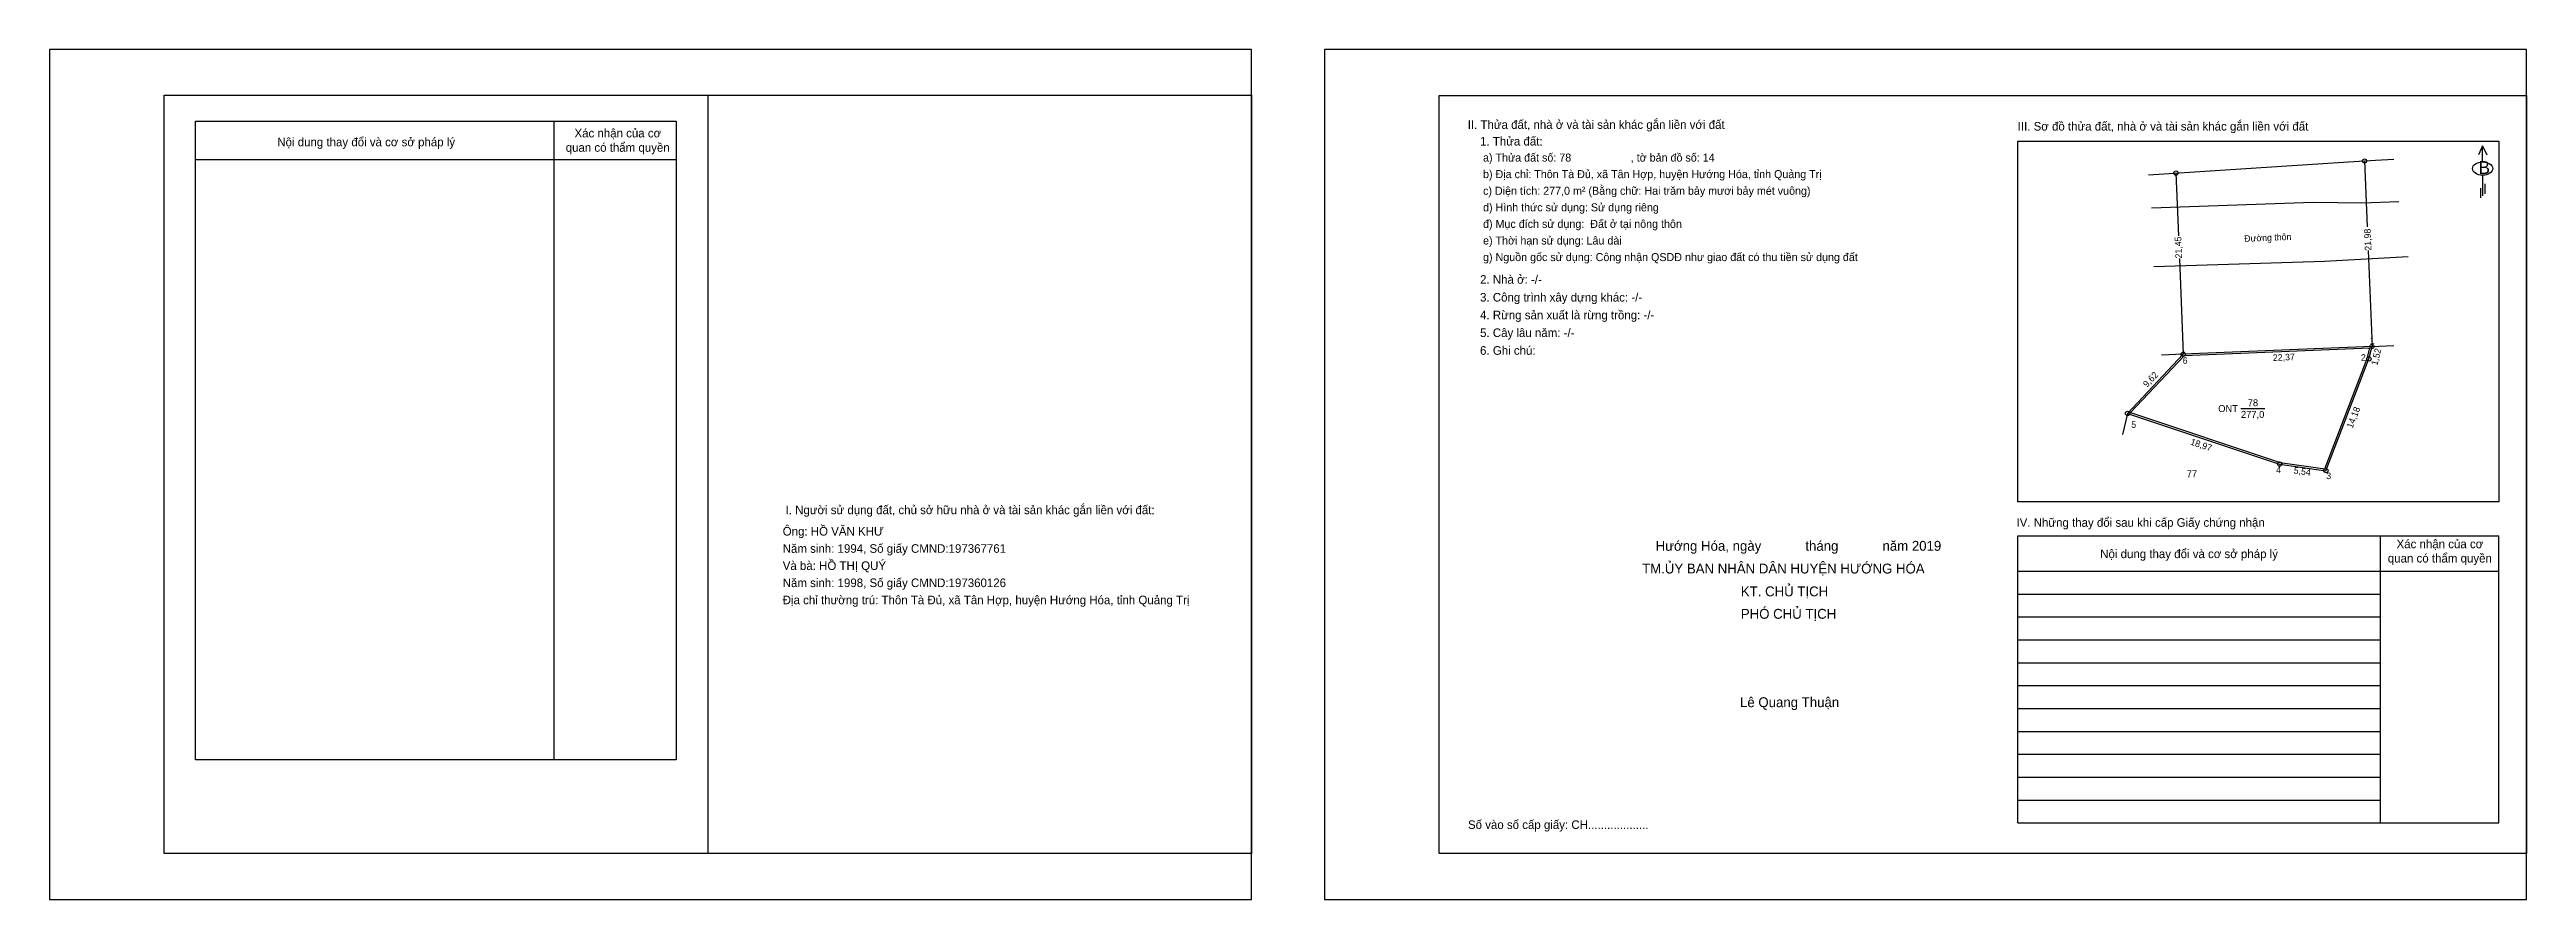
# Model space of a CAD drawing. Extents: x 553506 to 553799, y 1840360 to 1840461.
import ezdxf

# ---------------------------------------------------------------- set-up
doc = ezdxf.new("R2010")
doc.units = 0
for name, color, linetype in [('CanhThua', 7, 'Continuous'), ('ChieuDaiCanhThua', 7, 'Continuous'), ('Khung', 7, 'Continuous'), ('KhungInTrang1', 7, 'Continuous'), ('KhungInTrang2', 7, 'Continuous'), ('Level 1', 7, 'Continuous'), ('Level 2', 7, 'Continuous'), ('Level 22', 7, 'Continuous'), ('Level 23', 7, 'Continuous'), ('MocDinhThua', 7, 'Continuous'), ('NhanDiaChinhThua', 7, 'Continuous'), ('NhanTuCan', 7, 'Continuous'), ('ON', 7, 'Continuous'), ('RauThua', 7, 'Continuous'), ('SoHieuDinhThua', 7, 'Continuous'), ('Template', 7, 'Continuous'), ('ThongTin', 7, 'Continuous')]:
    doc.layers.add(name, color=color, linetype=linetype)

msp = doc.modelspace()

# ---------------------------------------------------------------- linework, layer by layer
at = {"layer": 'CanhThua'}
for p, q in [((553758.59, 1840425.01), (553752, 1840418)), ((553780.94, 1840425.92), (553758.59, 1840425.01)), ((553775.48, 1840411.22), (553780.57, 1840424.45)), ((553780.57, 1840424.45), (553780.94, 1840425.92)), ((553752, 1840418), (553770, 1840412)), ((553770, 1840412), (553775.48, 1840411.22))]:
    msp.add_line(p, q, dxfattribs=at)
at = {"layer": 'Khung'}
for p, q in [((553670.5, 1840455.65), (553799.22, 1840455.65)), ((553670.5, 1840365.89), (553670.5, 1840455.65)), ((553739.02, 1840407.52), (553739.02, 1840450.24)), ((553739.02, 1840450.24), (553795.93, 1840450.24)), ((553795.93, 1840450.24), (553795.93, 1840407.52)), ((553795.93, 1840407.52), (553739.02, 1840407.52))]:
    msp.add_line(p, q, dxfattribs=at)
msp.add_lwpolyline([(553648.28, 1840365.89), (553519.56, 1840365.89), (553519.56, 1840455.66), (553648.28, 1840455.66)], close=True, dxfattribs=at)
for points in [[(553583.92, 1840455.66), (553583.92, 1840365.89)], [(553799.22, 1840455.65), (553799.22, 1840365.89), (553670.5, 1840365.89)]]:
    msp.add_lwpolyline(points, dxfattribs=at)
at = {"layer": 'KhungInTrang1'}
msp.add_lwpolyline([(553506.01, 1840461.07), (553506.01, 1840360.47), (553648.28, 1840360.47), (553648.28, 1840461.07)], close=True, dxfattribs=at)
at = {"layer": 'KhungInTrang2'}
msp.add_lwpolyline([(553656.95, 1840461.07), (553656.95, 1840360.47), (553799.22, 1840360.47), (553799.22, 1840461.07)], close=True, dxfattribs=at)
at = {"layer": 'Level 1'}
for p, q in [((553780.05, 1840447.88), (553780.36, 1840440.08)), ((553757.72, 1840446.45), (553758.02, 1840439.01)), ((553758.13, 1840436.35), (553758.59, 1840425.01)), ((553780.48, 1840437.27), (553780.94, 1840425.92))]:
    msp.add_line(p, q, dxfattribs=at)
at = {"layer": 'Level 2'}
msp.add_lwpolyline([(553780.68, 1840425.71), (553758.68, 1840424.81), (553752.36, 1840418.09), (553770.05, 1840412.2), (553775.35, 1840411.44), (553780.38, 1840424.51)], close=True, dxfattribs=at)
at = {"layer": 'Level 22'}
for points in [[(553754.85, 1840442.32), (553773.97, 1840443.01), (553779.73, 1840442.93), (553784.1, 1840443.07)], [(553755.1, 1840435.39), (553775.32, 1840436.02), (553785.21, 1840436.56)]]:
    msp.add_lwpolyline(points, dxfattribs=at)
at = {"layer": 'Level 23'}
for p, q in [((553778.14, 1840447.76), (553781.36, 1840447.96)), ((553754.47, 1840446.24), (553778.14, 1840447.76))]:
    msp.add_line(p, q, dxfattribs=at)
msp.add_lwpolyline([(553781.36, 1840447.96), (553783.52, 1840448.1)], dxfattribs=at)
at = {"layer": 'MocDinhThua'}
for centre in [(553780.05, 1840447.88), (553757.72, 1840446.45), (553758.59, 1840425.01), (553780.57, 1840424.45), (553780.94, 1840425.92), (553752, 1840418), (553770, 1840412), (553775.48, 1840411.22)]:
    msp.add_circle(centre, 0.25, dxfattribs=at)
at = {"layer": 'NhanDiaChinhThua'}
msp.add_line((553765.42, 1840418.57), (553768.26, 1840418.57), dxfattribs=at)
at = {"layer": 'ON'}
for p, q in [((553523.29, 1840452.6), (553580.19, 1840452.6)), ((553523.29, 1840376.99), (553523.29, 1840452.6)), ((553580.19, 1840452.6), (553580.19, 1840376.99)), ((553523.29, 1840448.07), (553580.19, 1840448.07)), ((553739.02, 1840403.51), (553795.93, 1840403.51)), ((553781.89, 1840403.51), (553781.89, 1840369.53)), ((553739.02, 1840399.33), (553795.93, 1840399.33)), ((553739.02, 1840396.62), (553781.89, 1840396.62)), ((553739.02, 1840393.91), (553781.89, 1840393.91)), ((553739.02, 1840391.2), (553781.89, 1840391.2)), ((553739.02, 1840388.49), (553781.89, 1840388.49)), ((553739.02, 1840385.78), (553781.89, 1840385.78)), ((553739.02, 1840383.07), (553781.89, 1840383.07)), ((553739.02, 1840380.36), (553781.89, 1840380.36)), ((553739.02, 1840377.65), (553781.89, 1840377.65)), ((553739.02, 1840374.94), (553781.89, 1840374.94)), ((553739.02, 1840372.23), (553781.89, 1840372.23))]:
    msp.add_line(p, q, dxfattribs=at)
for points in [[(553565.72, 1840452.6), (553565.72, 1840376.99)], [(553739.02, 1840369.53), (553739.02, 1840403.51)], [(553795.93, 1840369.53), (553795.93, 1840403.51)], [(553580.19, 1840376.99), (553523.29, 1840376.99)]]:
    msp.add_lwpolyline(points, dxfattribs=at)
at = {"layer": 'RauThua'}
for p, q in [((553758.59, 1840425.01), (553756.01, 1840424.9)), ((553780.94, 1840425.92), (553783.52, 1840426.03)), ((553752, 1840418), (553751.38, 1840415.49))]:
    msp.add_line(p, q, dxfattribs=at)
at = {"layer": 'Template'}
for p, q in [((553794.02, 1840449.69), (553793.53, 1840448.61)), ((553794.02, 1840447.78), (553794.02, 1840449.69)), ((553794.02, 1840449.69), (553794.51, 1840448.61)), ((553794.03, 1840446.19), (553794.03, 1840443.77)), ((553794.31, 1840445.18), (553794.31, 1840444)), ((553793.78, 1840444.68), (553793.78, 1840443.5)), ((553739.02, 1840369.53), (553795.93, 1840369.53))]:
    msp.add_line(p, q, dxfattribs=at)
msp.add_ellipse((553794.03, 1840446.98), major_axis=(1.2, 0), ratio=0.655849, dxfattribs=at)

# ---------------------------------------------------------------- texts
at = {"layer": 'ChieuDaiCanhThua'}
for s, rotation, p in [('Đường thôn', 2.3316, (553765.82, 1840438.31)), ('21,98', 92.3316, (553780.87, 1840437.28)), ('21,45', 92.3316, (553758.45, 1840436.36)), ('22,37', 2.3316, (553769.22, 1840424.21)), ('1,52', 75.8721, (553781.56, 1840423.63)), ('9,62', 46.7689, (553754.31, 1840421.02)), ('14,18', 68.9567, (553778.63, 1840416.17)), ('18,97', 341.5651, (553759.37, 1840414.32)), ('5,54', 351.8992, (553771.63, 1840410.9))]:
    msp.add_text(s, height=0.776, rotation=rotation, dxfattribs=at).set_placement(p)
at = {"layer": 'NhanDiaChinhThua'}
for s, p in [('ONT', (553762.73, 1840418.16)), ('78', (553766.22, 1840418.85)), ('277,0', (553765.42, 1840417.47))]:
    msp.add_text(s, height=0.828, dxfattribs=at).set_placement(p)
at = {"layer": 'NhanTuCan'}
msp.add_text('77', height=0.828, dxfattribs=at).set_placement((553759, 1840410.44))
at = {"layer": 'ON'}
for s, height, p in [('Nội dung thay đổi và cơ sở pháp lý', 1.0162, (553532.97, 1840449.62)), ('Xác nhận của cơ ', 1.0162, (553568.15, 1840450.67)), ('quan có thẩm quyền', 1.0162, (553567.11, 1840448.97)), ('I. Người sử dụng đất, chủ sở hữu nhà ở và tài sản khác gắn liền với đất:', 1.0162, (553593.14, 1840406.07)), ('IV. Những thay đổi sau khi cấp Giấy chứng nhận', 1.0162, (553738.85, 1840404.58)), ('Nội dung thay đổi và cơ sở pháp lý', 1.0162, (553748.76, 1840400.87)), ('quan có thẩm quyền', 1.0162, (553782.81, 1840400.35)), ('Xác nhận của cơ ', 1.0162, (553783.84, 1840402.04)), ('Lê Quang Thuận', 1.1699, (553706.12, 1840383.23))]:
    msp.add_text(s, height=height, dxfattribs=at).set_placement(p)
at = {"layer": 'SoHieuDinhThua'}
for s, p in [('6', (553758.53, 1840423.87)), ('2', (553779.62, 1840424.23)), ('1', (553780.68, 1840426.26)), ('5', (553752.44, 1840416.3)), ('4', (553769.59, 1840410.93)), ('3', (553775.52, 1840410.22))]:
    msp.add_text(s, height=0.776, dxfattribs=at).set_placement(p)
at = {"layer": 'Template'}
for s, height, p in [('II. Thửa đất, nhà ở và tài sản khác gắn liền với đất', 1.0162, (553673.89, 1840451.68)), ('III. Sơ đồ thửa đất, nhà ở và tài sản khác gắn liền với đất', 1.0162, (553738.99, 1840451.48)), ('B', 1.53, (553793.54, 1840446.34)), ('Hướng Hóa, ngày            tháng            năm 2019', 1.1699, (553696.13, 1840401.74)), ('TM.ỦY BAN NHÂN DÂN HUYỆN HƯỚNG HÓA', 1.1699, (553694.53, 1840399.05)), ('KT. CHỦ TỊCH', 1.1699, (553706.22, 1840396.35)), ('PHÓ CHỦ TỊCH', 1.1699, (553706.22, 1840393.69)), ('Số vào sổ cấp giấy: CH...................', 1.0162, (553673.92, 1840368.81))]:
    msp.add_text(s, height=height, dxfattribs=at).set_placement(p)
at = {"layer": 'ThongTin'}
for s, height, p in [('1. Thửa đất: ', 1.0162, (553675.35, 1840449.71)), (' a) Thửa đất số: 78                    , tờ bản đồ số: 14', 0.9485, (553675.35, 1840447.81)), (' c) Diện tích: 277,0 m² (Bằng chữ: Hai trăm bảy mươi bảy mét vuông)', 0.9485, (553675.35, 1840443.88)), (' b) Địa chỉ: Thôn Tà Đủ, xã Tân Hợp, huyện Hướng Hóa, tỉnh Quảng Trị', 0.9485, (553675.35, 1840445.85)), (' d) Hình thức sử dụng: Sử dụng riêng', 0.9485, (553675.35, 1840441.92)), (' đ) Mục đích sử dụng:  Đất ở tại nông thôn', 0.9485, (553675.35, 1840439.96)), (' e) Thời hạn sử dụng: Lâu dài', 0.9485, (553675.35, 1840437.99)), (' g) Nguồn gốc sử dụng: Công nhận QSDĐ như giao đất có thu tiền sử dụng đất', 0.9485, (553675.35, 1840436.03)), ('2. Nhà ở: -/-', 1.0162, (553675.35, 1840433.35)), ('4. Rừng sản xuất là rừng trồng: -/-', 1.0162, (553675.35, 1840429.14)), ('3. Công trình xây dựng khác: -/-', 1.0162, (553675.35, 1840431.24)), ('5. Cây lâu năm: -/-', 1.0162, (553675.35, 1840427.04)), ('6. Ghi chú:', 1.0162, (553675.35, 1840424.94)), ('Ông: HỒ VĂN KHƯ', 1.0162, (553592.8, 1840403.54)), ('Năm sinh: 1994, Số giấy CMND:197367761', 1.0162, (553592.8, 1840401.5)), ('Và bà: HỒ THỊ QUÝ', 1.0162, (553592.8, 1840399.47)), ('Năm sinh: 1998, Số giấy CMND:197360126', 1.0162, (553592.8, 1840397.44)), ('Địa chỉ thường trú: Thôn Tà Đủ, xã Tân Hợp, huyện Hướng Hóa, tỉnh Quảng Trị', 1.0162, (553592.8, 1840395.41))]:
    msp.add_text(s, height=height, dxfattribs=at).set_placement(p)

doc.saveas('drawing.dxf')
